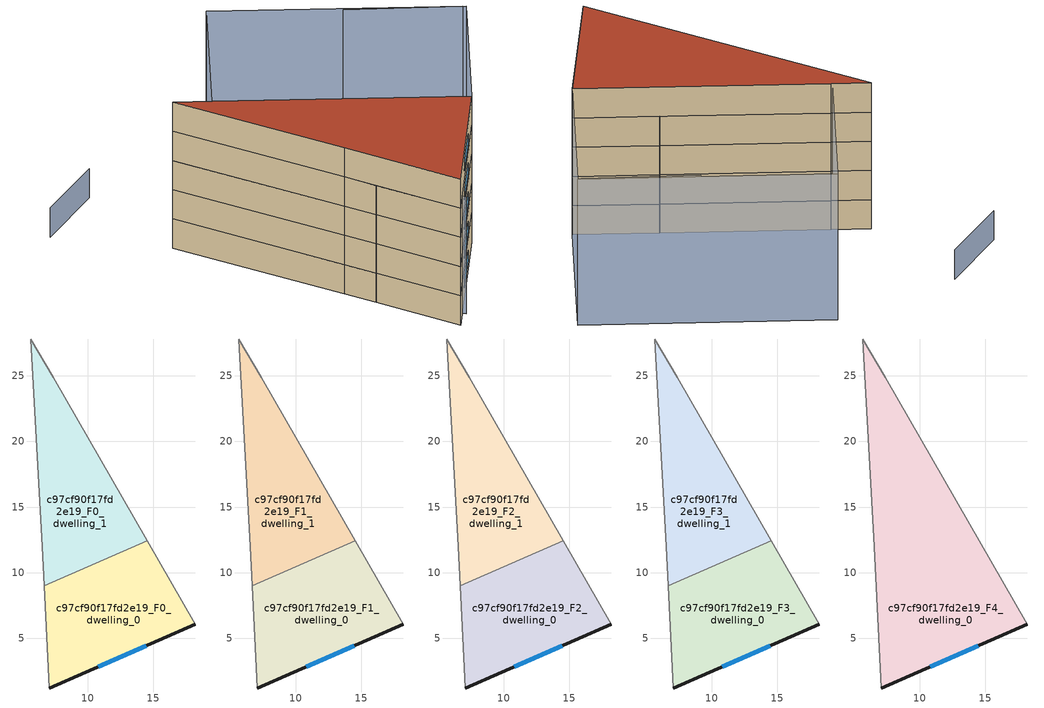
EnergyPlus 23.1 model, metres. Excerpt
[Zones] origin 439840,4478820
c97cf90f17fd2e19_F0_dwelling_0
 floor ground (EU_floor_Construction): 14.53,12.44 18.2,6.06 7.09,1.2 6.68,9.01 z0
 wall outside (EU_wall_Construction): 7.09,1.2 18.2,6.06 z0:3
 wall adiabatic (EU_wall_Construction): 18.2,6.06 14.53,12.44 / 6.68,9.01 7.09,1.2 z0:3
 wall to c97cf90f17fd2e19_F0_dwelling_1 (EU_wall_Construction): 14.53,12.44 6.68,9.01 z0:3
 window (EU_Window_Construction): 10.8,2.83 14.48,4.44 z1:2
c97cf90f17fd2e19_F0_dwelling_1
 floor ground (EU_floor_Construction): 7.37,24.91 14.53,12.44 6.68,9.01 6.53,11.97 5.66,27.81 z0
 wall adiabatic (EU_wall_Construction): 14.53,12.44 7.37,24.91 5.66,27.81 6.53,11.97 6.68,9.01 z0:3
c97cf90f17fd2e19_F1_dwelling_0
 floor to c97cf90f17fd2e19_F0_dwelling_0 (EU_floor_Construction): 14.53,12.44 18.2,6.06 7.09,1.2 6.68,9.01 z3
 wall outside (EU_wall_Construction): 7.09,1.2 18.2,6.06 z3:6
 wall adiabatic (EU_wall_Construction): 18.2,6.06 14.53,12.44 / 6.68,9.01 7.09,1.2 z3:6
 wall to c97cf90f17fd2e19_F1_dwelling_1 (EU_wall_Construction): 14.53,12.44 6.68,9.01 z3:6
 window (EU_Window_Construction): 10.8,2.83 14.48,4.44 z4:5
c97cf90f17fd2e19_F1_dwelling_1
 floor to c97cf90f17fd2e19_F0_dwelling_1 (EU_floor_Construction): 7.37,24.91 14.53,12.44 6.68,9.01 6.53,11.97 5.66,27.81 z3
 wall adiabatic (EU_wall_Construction): 14.53,12.44 7.37,24.91 5.66,27.81 6.53,11.97 6.68,9.01 z3:6
c97cf90f17fd2e19_F2_dwelling_0
 floor to c97cf90f17fd2e19_F1_dwelling_0 (EU_floor_Construction): 14.53,12.44 18.2,6.06 7.09,1.2 6.68,9.01 z6
 wall outside (EU_wall_Construction): 7.09,1.2 18.2,6.06 z6:9
 wall adiabatic (EU_wall_Construction): 18.2,6.06 14.53,12.44 / 6.68,9.01 7.09,1.2 z6:9
 wall to c97cf90f17fd2e19_F2_dwelling_1 (EU_wall_Construction): 14.53,12.44 6.68,9.01 z6:9
 window (EU_Window_Construction): 10.8,2.83 14.48,4.44 z7:8
c97cf90f17fd2e19_F2_dwelling_1
 floor to c97cf90f17fd2e19_F1_dwelling_1 (EU_floor_Construction): 7.37,24.91 14.53,12.44 6.68,9.01 6.53,11.97 5.66,27.81 z6
 wall adiabatic (EU_wall_Construction): 14.53,12.44 7.37,24.91 5.66,27.81 6.53,11.97 6.68,9.01 z6:9
c97cf90f17fd2e19_F3_dwelling_0
 floor to c97cf90f17fd2e19_F2_dwelling_0 (EU_floor_Construction): 14.53,12.44 18.2,6.06 7.09,1.2 6.68,9.01 z9
 wall outside (EU_wall_Construction): 7.09,1.2 18.2,6.06 z9:12
 wall adiabatic (EU_wall_Construction): 18.2,6.06 14.53,12.44 / 6.68,9.01 7.09,1.2 z9:12
 wall to c97cf90f17fd2e19_F3_dwelling_1 (EU_wall_Construction): 14.53,12.44 6.68,9.01 z9:12
 window (EU_Window_Construction): 10.8,2.83 14.48,4.44 z10:11
c97cf90f17fd2e19_F3_dwelling_1
 floor to c97cf90f17fd2e19_F2_dwelling_1 (EU_floor_Construction): 7.37,24.91 14.53,12.44 6.68,9.01 6.53,11.97 5.66,27.81 z9
 wall adiabatic (EU_wall_Construction): 14.53,12.44 7.37,24.91 5.66,27.81 6.53,11.97 6.68,9.01 z9:12
c97cf90f17fd2e19_F4_dwelling_0
 floor to c97cf90f17fd2e19_F3_dwelling_0 (EU_floor_Construction): 14.53,12.44 18.2,6.06 7.09,1.2 6.68,9.01 z12
 floor to c97cf90f17fd2e19_F3_dwelling_1 (EU_floor_Construction): 7.37,24.91 14.53,12.44 6.68,9.01 6.53,11.97 5.66,27.81 z12
 wall outside (EU_wall_Construction): 7.09,1.2 18.2,6.06 z12:15
 wall adiabatic (EU_wall_Construction): 18.2,6.06 7.37,24.91 5.66,27.81 6.53,11.97 7.09,1.2 z12:15
 window (EU_Window_Construction): 10.8,2.83 14.48,4.44 z13:14
 roof outside (EU_roof_Construction): 18.2,6.06 7.37,24.91 5.66,27.81 6.53,11.97 7.09,1.2 z15
shading: 6.53,11.97 8.77,1.56 z0:12; 29.45,12.85 24.26,21.47 / 18.69,31.53 29.58,12.62 / 29.58,12.62 18.2,6.06 / 18.2,6.06 7.3,24.98 / 7.3,24.98 18.69,31.53 z0:15; 8.84,37.47 2.27,37.67 z0:3
[Building]
EU S2 Campaign: North Axis=0; Terrain=City; Solar Distribution=FullExterior
[Site:Location]
Madrid: Latitude=40.5; Longitude=-3.5; Time Zone=1; Elevation=609
[SizingPeriod:WeatherFileDays]
AnnualSizingPeriod: Begin Month=1; Begin Day of Month=1; End Month=12; End Day of Month=31; Day of Week for Start Day=Monday; Use Weather File Daylight Saving Period=No; Use Weather File Rain and Snow Indicators=No
[MATERIAL]
EU_InternalMass_Material: Roughness=MediumRough; Thickness=0.1; Conductivity=1; Density=1800; Specific Heat=900; Thermal Absorptance=0.9; Solar Absorptance=0.7; Visible Absorptance=0.7
[MATERIAL:NOMASS] Roughness=MediumRough; Thermal Absorptance=0.9; Solar Absorptance=0.7; Visible Absorptance=0.7
Name | Thermal Resistance
EU_wall_NoMass | 0.459673
EU_roof_NoMass | 0.495815
EU_floor_NoMass | 0.788942
[WINDOWMATERIAL:SIMPLEGLAZINGSYSTEM]
EU_Window_SimpleGlazing: UFactor=4.26103; Solar Heat Gain Coefficient=0.85; Visible Transmittance=0.85
[CONSTRUCTION]
EU_wall_Construction: EU_wall_NoMass
EU_roof_Construction: EU_roof_NoMass
EU_floor_Construction: EU_floor_NoMass
EU_InternalMass_Construction: EU_InternalMass_Material
EU_Window_Construction: EU_Window_SimpleGlazing
[ZONE] Type=1; Multiplier=1; Ceiling Height=autocalculate; Floor Area=autocalculate; Part of Total Floor Area=Yes
Name | Volume
c97cf90f17fd2e19_F0_dwelling_0; c97cf90f17fd2e19_F1_dwelling_0; c97cf90f17fd2e19_F2_dwelling_0; c97cf90f17fd2e19_F3_dwelling_0 | 227.182
c97cf90f17fd2e19_F4_dwelling_0 | 454.343
c97cf90f17fd2e19_F0_dwelling_1; c97cf90f17fd2e19_F1_dwelling_1; c97cf90f17fd2e19_F2_dwelling_1; c97cf90f17fd2e19_F3_dwelling_1 | 227.172
[INTERNALMASS] Construction=EU_InternalMass_Construction
Name | Zone or ZoneList | Surface Area
c97cf90f17fd2e19_F0_dwelling_0_EU_InternalMass | c97cf90f17fd2e19_F0_dwelling_0 | 75.7274
c97cf90f17fd2e19_F0_dwelling_1_EU_InternalMass | c97cf90f17fd2e19_F0_dwelling_1 | 75.7241
c97cf90f17fd2e19_F1_dwelling_0_EU_InternalMass | c97cf90f17fd2e19_F1_dwelling_0 | 75.7274
c97cf90f17fd2e19_F1_dwelling_1_EU_InternalMass | c97cf90f17fd2e19_F1_dwelling_1 | 75.7241
c97cf90f17fd2e19_F2_dwelling_0_EU_InternalMass | c97cf90f17fd2e19_F2_dwelling_0 | 75.7274
c97cf90f17fd2e19_F2_dwelling_1_EU_InternalMass | c97cf90f17fd2e19_F2_dwelling_1 | 75.7241
c97cf90f17fd2e19_F3_dwelling_0_EU_InternalMass | c97cf90f17fd2e19_F3_dwelling_0 | 75.7274
c97cf90f17fd2e19_F3_dwelling_1_EU_InternalMass | c97cf90f17fd2e19_F3_dwelling_1 | 75.7241
c97cf90f17fd2e19_F4_dwelling_0_EU_InternalMass | c97cf90f17fd2e19_F4_dwelling_0 | 151.448
[OTHEREQUIPMENT] Fuel Type=Electricity; Design Level Calculation Method=Watts/Area; Power per Zone Floor Area=1; Fraction Latent=0; Fraction Radiant=0; Fraction Lost=0; Carbon Dioxide Generation Rate=0; EndUse Subcategory=EU_Step8_InternalGains
Name | Zone or ZoneList or Space or SpaceList | Schedule
EU_Step8_InternalGain_c97cf90f17fd2e19_F0_dwelling_0_f000 | c97cf90f17fd2e19_F0_dwelling_0 | EU_Step8_GainSchedule_c97cf90f17fd2e19_F0_dwelling_0_f000
EU_Step8_InternalGain_c97cf90f17fd2e19_F0_dwelling_1_f000 | c97cf90f17fd2e19_F0_dwelling_1 | EU_Step8_GainSchedule_c97cf90f17fd2e19_F0_dwelling_1_f000
EU_Step8_InternalGain_c97cf90f17fd2e19_F1_dwelling_0_f000 | c97cf90f17fd2e19_F1_dwelling_0 | EU_Step8_GainSchedule_c97cf90f17fd2e19_F1_dwelling_0_f000
EU_Step8_InternalGain_c97cf90f17fd2e19_F1_dwelling_1_f000 | c97cf90f17fd2e19_F1_dwelling_1 | EU_Step8_GainSchedule_c97cf90f17fd2e19_F1_dwelling_1_f000
EU_Step8_InternalGain_c97cf90f17fd2e19_F2_dwelling_0_f000 | c97cf90f17fd2e19_F2_dwelling_0 | EU_Step8_GainSchedule_c97cf90f17fd2e19_F2_dwelling_0_f000
EU_Step8_InternalGain_c97cf90f17fd2e19_F2_dwelling_1_f000 | c97cf90f17fd2e19_F2_dwelling_1 | EU_Step8_GainSchedule_c97cf90f17fd2e19_F2_dwelling_1_f000
EU_Step8_InternalGain_c97cf90f17fd2e19_F3_dwelling_0_f000 | c97cf90f17fd2e19_F3_dwelling_0 | EU_Step8_GainSchedule_c97cf90f17fd2e19_F3_dwelling_0_f000
EU_Step8_InternalGain_c97cf90f17fd2e19_F3_dwelling_1_f000 | c97cf90f17fd2e19_F3_dwelling_1 | EU_Step8_GainSchedule_c97cf90f17fd2e19_F3_dwelling_1_f000
EU_Step8_InternalGain_c97cf90f17fd2e19_F4_dwelling_0_f000 | c97cf90f17fd2e19_F4_dwelling_0 | EU_Step8_GainSchedule_c97cf90f17fd2e19_F4_dwelling_0_f000
[ZONEVENTILATION:DESIGNFLOWRATE] Schedule=EU_AlwaysOn; Design Flow Rate Calculation Method=AirChanges/Hour; Air Changes per Hour=0.719161; Ventilation Type=Natural; Fan Pressure Rise=0; Fan Total Efficiency=1; Constant Term Coefficient=1; Temperature Term Coefficient=0; Velocity Term Coefficient=0; Velocity Squared Term Coefficient=0; Minimum Indoor Temperature=-100; Maximum Indoor Temperature=100; Delta Temperature=-100; Minimum Outdoor Temperature=-100; Maximum Outdoor Temperature=100; Maximum Wind Speed=40
Name | Zone or ZoneList or Space or SpaceList
EU_ConstantAir_c97cf90f17fd2e19_F0_dwelling_0 | c97cf90f17fd2e19_F0_dwelling_0
EU_ConstantAir_c97cf90f17fd2e19_F0_dwelling_1 | c97cf90f17fd2e19_F0_dwelling_1
EU_ConstantAir_c97cf90f17fd2e19_F1_dwelling_0 | c97cf90f17fd2e19_F1_dwelling_0
EU_ConstantAir_c97cf90f17fd2e19_F1_dwelling_1 | c97cf90f17fd2e19_F1_dwelling_1
EU_ConstantAir_c97cf90f17fd2e19_F2_dwelling_0 | c97cf90f17fd2e19_F2_dwelling_0
EU_ConstantAir_c97cf90f17fd2e19_F2_dwelling_1 | c97cf90f17fd2e19_F2_dwelling_1
EU_ConstantAir_c97cf90f17fd2e19_F3_dwelling_0 | c97cf90f17fd2e19_F3_dwelling_0
EU_ConstantAir_c97cf90f17fd2e19_F3_dwelling_1 | c97cf90f17fd2e19_F3_dwelling_1
EU_ConstantAir_c97cf90f17fd2e19_F4_dwelling_0 | c97cf90f17fd2e19_F4_dwelling_0
[HVACTEMPLATE:THERMOSTAT] Constant Heating Setpoint=20; Constant Cooling Setpoint=50
EU_HeatOnly_c97cf90f17fd2e19_F0_dwelling_0; EU_HeatOnly_c97cf90f17fd2e19_F0_dwelling_1; EU_HeatOnly_c97cf90f17fd2e19_F1_dwelling_0; EU_HeatOnly_c97cf90f17fd2e19_F1_dwelling_1; EU_HeatOnly_c97cf90f17fd2e19_F2_dwelling_0; EU_HeatOnly_c97cf90f17fd2e19_F2_dwelling_1; EU_HeatOnly_c97cf90f17fd2e19_F3_dwelling_0; EU_HeatOnly_c97cf90f17fd2e19_F3_dwelling_1; EU_HeatOnly_c97cf90f17fd2e19_F4_dwelling_0
[HVACTEMPLATE:ZONE:IDEALLOADSAIRSYSTEM] System Availability Schedule=EU_AlwaysOn; Maximum Heating Supply Air Temperature=50; Minimum Cooling Supply Air Temperature=13; Maximum Heating Supply Air Humidity Ratio=0.0156; Minimum Cooling Supply Air Humidity Ratio=0.0077; Heating Limit=NoLimit; Cooling Limit=NoLimit; Heating Availability Schedule=EU_AlwaysOn; Cooling Availability Schedule=EU_CoolingOff; Dehumidification Control Type=ConstantSensibleHeatRatio; Cooling Sensible Heat Ratio=0.7; Dehumidification Setpoint=60; Humidification Control Type=None; Humidification Setpoint=30; Outdoor Air Method=None; Outdoor Air Flow Rate per Person=0.00944; Outdoor Air Flow Rate per Zone Floor Area=0; Outdoor Air Flow Rate per Zone=0; Demand Controlled Ventilation Type=None; Outdoor Air Economizer Type=NoEconomizer; Heat Recovery Type=None; Sensible Heat Recovery Effectiveness=0.7; Latent Heat Recovery Effectiveness=0.65
Name | Template Thermostat
c97cf90f17fd2e19_F0_dwelling_0 | EU_HeatOnly_c97cf90f17fd2e19_F0_dwelling_0
c97cf90f17fd2e19_F0_dwelling_1 | EU_HeatOnly_c97cf90f17fd2e19_F0_dwelling_1
c97cf90f17fd2e19_F1_dwelling_0 | EU_HeatOnly_c97cf90f17fd2e19_F1_dwelling_0
c97cf90f17fd2e19_F1_dwelling_1 | EU_HeatOnly_c97cf90f17fd2e19_F1_dwelling_1
c97cf90f17fd2e19_F2_dwelling_0 | EU_HeatOnly_c97cf90f17fd2e19_F2_dwelling_0
c97cf90f17fd2e19_F2_dwelling_1 | EU_HeatOnly_c97cf90f17fd2e19_F2_dwelling_1
c97cf90f17fd2e19_F3_dwelling_0 | EU_HeatOnly_c97cf90f17fd2e19_F3_dwelling_0
c97cf90f17fd2e19_F3_dwelling_1 | EU_HeatOnly_c97cf90f17fd2e19_F3_dwelling_1
c97cf90f17fd2e19_F4_dwelling_0 | EU_HeatOnly_c97cf90f17fd2e19_F4_dwelling_0
[SIZING:ZONE] Zone Cooling Design Supply Air Temperature Input Method=SupplyAirTemperature; Zone Cooling Design Supply Air Temperature=13; Zone Heating Design Supply Air Temperature Input Method=SupplyAirTemperature; Zone Heating Design Supply Air Temperature=50; Zone Cooling Design Supply Air Humidity Ratio=0.008; Zone Heating Design Supply Air Humidity Ratio=0.008; Cooling Design Air Flow Method=DesignDay; Cooling Design Air Flow Rate=0; Cooling Minimum Air Flow per Zone Floor Area=0.000762; Cooling Minimum Air Flow=0; Cooling Minimum Air Flow Fraction=0.2; Heating Design Air Flow Method=DesignDay; Heating Design Air Flow Rate=0; Heating Maximum Air Flow per Zone Floor Area=0.002032; Heating Maximum Air Flow=0.141576; Heating Maximum Air Flow Fraction=0.3; Account for Dedicated Outdoor Air System=No; Dedicated Outdoor Air System Control Strategy=NeutralSupplyAir; Dedicated Outdoor Air Low Setpoint Temperature for Design=autosize; Dedicated Outdoor Air High Setpoint Temperature for Design=autosize; Zone Load Sizing Method=Sensible Load Only No Latent Load; Zone Latent Cooling Design Supply Air Humidity Ratio Input Method=HumidityRatioDifference; Zone Cooling Design Supply Air Humidity Ratio Difference=0.005; Zone Latent Heating Design Supply Air Humidity Ratio Input Method=HumidityRatioDifference; Zone Humidification Design Supply Air Humidity Ratio Difference=0.005
c97cf90f17fd2e19_F0_dwelling_0; c97cf90f17fd2e19_F0_dwelling_1; c97cf90f17fd2e19_F1_dwelling_0; c97cf90f17fd2e19_F1_dwelling_1; c97cf90f17fd2e19_F2_dwelling_0; c97cf90f17fd2e19_F2_dwelling_1; c97cf90f17fd2e19_F3_dwelling_0; c97cf90f17fd2e19_F3_dwelling_1; c97cf90f17fd2e19_F4_dwelling_0
[SCHEDULE:CONSTANT]
Name | Hourly Value
EU_AlwaysOn | 1
EU_CoolingOff | 0
[SCHEDULE:FILE] Column Number=1; Rows to Skip at Top=0; Number of Hours of Data=8760; Column Separator=Comma; Interpolate to Timestep=No; Minutes per Item=60; Adjust Schedule for Daylight Savings=Yes
Name | File
EU_Step8_GainSchedule_c97cf90f17fd2e19_F0_dwelling_0_f000 | ../../schedules/c97cf90f17fd2e19/c97cf90f17fd2e19_F0_dwelling_0_f000_gain.csv
EU_Step8_GainSchedule_c97cf90f17fd2e19_F0_dwelling_1_f000 | ../../schedules/c97cf90f17fd2e19/c97cf90f17fd2e19_F0_dwelling_1_f000_gain.csv
EU_Step8_GainSchedule_c97cf90f17fd2e19_F1_dwelling_0_f000 | ../../schedules/c97cf90f17fd2e19/c97cf90f17fd2e19_F1_dwelling_0_f000_gain.csv
EU_Step8_GainSchedule_c97cf90f17fd2e19_F1_dwelling_1_f000 | ../../schedules/c97cf90f17fd2e19/c97cf90f17fd2e19_F1_dwelling_1_f000_gain.csv
EU_Step8_GainSchedule_c97cf90f17fd2e19_F2_dwelling_0_f000 | ../../schedules/c97cf90f17fd2e19/c97cf90f17fd2e19_F2_dwelling_0_f000_gain.csv
EU_Step8_GainSchedule_c97cf90f17fd2e19_F2_dwelling_1_f000 | ../../schedules/c97cf90f17fd2e19/c97cf90f17fd2e19_F2_dwelling_1_f000_gain.csv
EU_Step8_GainSchedule_c97cf90f17fd2e19_F3_dwelling_0_f000 | ../../schedules/c97cf90f17fd2e19/c97cf90f17fd2e19_F3_dwelling_0_f000_gain.csv
EU_Step8_GainSchedule_c97cf90f17fd2e19_F3_dwelling_1_f000 | ../../schedules/c97cf90f17fd2e19/c97cf90f17fd2e19_F3_dwelling_1_f000_gain.csv
EU_Step8_GainSchedule_c97cf90f17fd2e19_F4_dwelling_0_f000 | ../../schedules/c97cf90f17fd2e19/c97cf90f17fd2e19_F4_dwelling_0_f000_gain.csv
